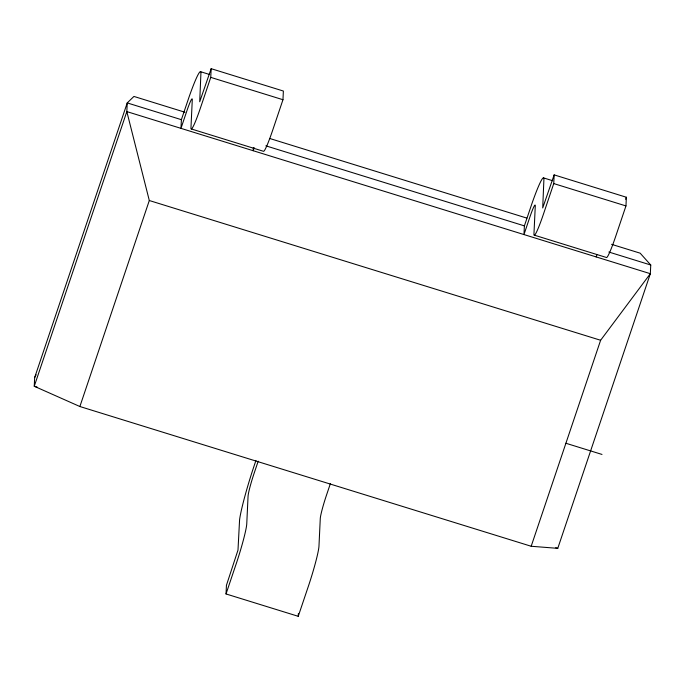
<?xml version="1.0" encoding="UTF-8"?>
<svg xmlns="http://www.w3.org/2000/svg" width="685" height="685" viewBox="0 0 685 685"><rect width="100%" height="100%" fill="white"/><g stroke="black" fill="none" stroke-linecap="round" stroke-linejoin="round"><path stroke-width="1.03" d="M184.959 112.237L133.926 96.439L127.23 102.913L34.661 377.572L34.25 386.254L79.88 406.522L531.183 546.262L557.77 548.351L650.339 273.692L650.75 265.009L640.158 253.176L611.577 244.331M211.168 68.688L199.712 101.74L200.945 72.49A47.462 3.802 -72.8 0 0 189.06 97.013L181.388 119.678L180.977 128.36L186.765 111.201A18.957 1.516 -72.8 0 1 192.279 99.822L190.987 127.316A33.18 2.663 -72.8 0 0 200.628 107.408L210.757 77.371L211.168 68.688L283.376 91.045L282.965 99.727L272.835 129.765A33.18 2.663 -72.8 0 1 263.417 151.274L191.201 128.917M330.41 483.533L326.325 495.649A18.957 1.516 -72.8 0 0 320.272 518.605L318.97 546.099A33.18 2.663 -72.8 0 1 308.37 586.274L298.24 616.312L226.033 593.955L226.444 585.273L237.995 550.064L239.579 519.795A47.462 3.802 -72.8 0 1 252.628 470.321L255.933 460.448M253.33 147.832L253.193 150.726L254.212 147.695M298.24 616.312L298.377 613.417M554.156 174.881L542.708 207.94L543.933 178.691A47.462 3.802 -72.8 0 0 532.057 203.214L524.385 225.879L523.974 234.561L529.762 217.393A18.957 1.516 -72.8 0 1 535.276 206.022L533.975 233.517A33.18 2.663 -72.8 0 0 543.625 213.609L553.745 183.571L554.156 174.881L626.364 197.246L625.962 205.928L615.832 235.965A33.18 2.663 -72.8 0 1 606.405 257.474L534.197 235.118M79.88 406.522L149.304 200.525L126.828 111.595L127.23 102.913L181.388 119.678M258.202 461.176L254.118 473.292A18.957 1.516 -72.8 0 0 248.056 496.248L246.763 523.742A33.18 2.663 -72.8 0 1 236.162 563.918L226.033 593.955M596.181 256.918L596.866 254.906M625.688 199.258L626.364 197.246M531.183 546.262L600.617 340.265L650.339 273.692L126.828 111.595L34.25 386.254L37.315 387.205M34.661 377.572L36.125 374.823M200.662 71.728L209.687 74.528M543.65 177.929L552.684 180.72M210.757 77.371L282.965 99.727M553.745 183.571L625.962 205.928M269.667 138.464L526.868 218.104M265.857 145.836L524.385 225.879M608.854 252.037L650.75 265.009M149.304 200.525L600.617 340.265M565.904 443.263L602.004 454.438M555.723 547.717L557.77 548.351"/></g></svg>
